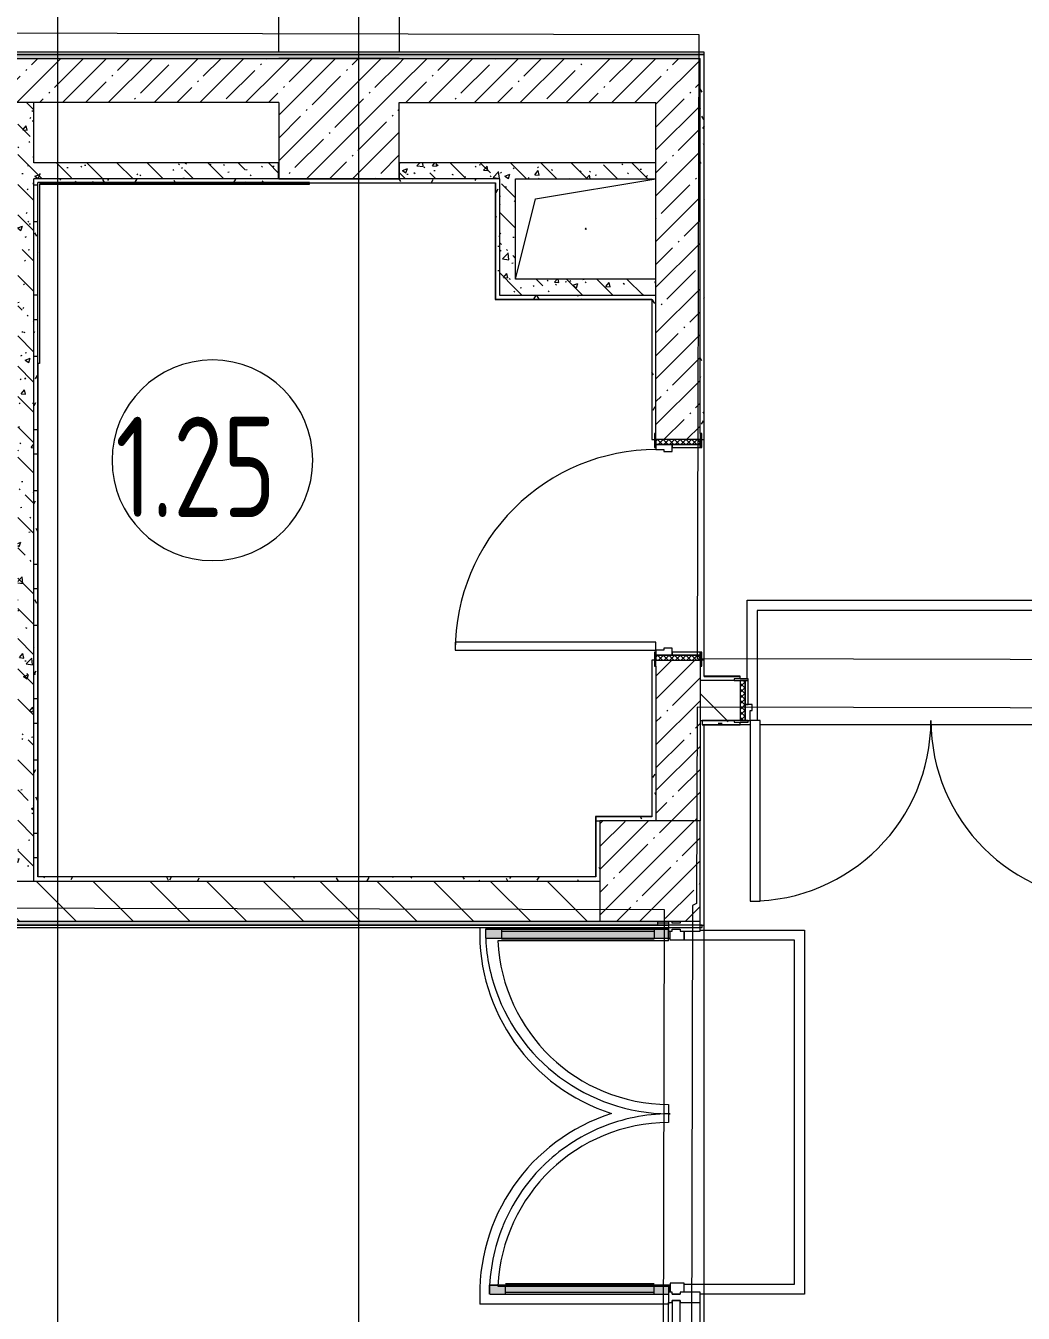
# Model space of a CAD drawing. Header units: millimetres. Extents: x -1113 to 415037, y -3642 to 354837.
# Drawn here: x 16915 to 21885, y 8810 to 15227 of the extents above; entities that cross this region are included whole.
import ezdxf

# ---------------------------------------------------------------- set-up
doc = ezdxf.new("R2010")
doc.units = ezdxf.units.MM
for name, color, linetype, lineweight in [('A-AREA-BNDY', 7, 'Continuous', 5), ('A-AREA-IDEN', 7, 'Continuous', 9), ('A-DETL-GENF', 7, 'Continuous', 9), ('A-DOOR-2', 7, 'Continuous', 5), ('A-DOOR-FRAM-2', 7, 'Continuous', 5), ('A-FLOR', 7, 'Continuous', 9), ('A-GENM', 7, 'Continuous', 9), ('A-GLAZ-CURT', 7, 'Continuous', 9), ('A-GLAZ-CURT-2', 7, 'Continuous', 20), ('A-GLAZ-CWMG', 7, 'Continuous', 9), ('A-GLAZ-CWMG-1', 7, 'Continuous', 20), ('A-WALL', 7, 'Continuous', 5), ('I-WALL', 7, 'Continuous', 5), ('S-COLS', 7, 'Continuous', 9), ('S-COLS-1', 7, 'Continuous', 5), ('Оси', 7, 'Continuous', 9)]:
    doc.layers.add(name, color=color, linetype=linetype, lineweight=lineweight)
for name, color, linetype, lineweight, true_color in [('A-DOOR-1', 7, 'Continuous', 5, 0xc0c0c0), ('A-DOOR-4', 7, 'Continuous', 5, 0xd7dbdf), ('A-DOOR-FRAM-1', 7, 'Continuous', 5, 0xc0c0c0), ('A-WALL-1', 9, 'Continuous', 5, 0x808080), ('A-WALL-FNSH-1', 9, 'Continuous', 5, 0x808080)]:
    doc.layers.add(name, color=color, linetype=linetype, lineweight=lineweight, true_color=true_color)
doc.layers.add('A-FLOR-PATT-1', color=7, linetype='Continuous', lineweight=9, true_color=0xeef6ff, transparency=0.5)
doc.styles.add('СПДС', font='ГОСТ тип А.ttf', dxfattribs={"width": 0.9})
pattern_1 = [(135, (64.7, -136.06), (-141.4214, -141.4214), [])]
pattern_2 = [(45, (64.7, -136.06), (-114.0493, 114.0493), []), (45, (178.75, -136.06), (-114.0493, 114.0493), [201.612, -40.322, 6.706, -33.617])]
pattern_3 = [(135, (64.7, -136.06), (-150.8683, -150.8683), [213.36, -35.56, 7.112, -35.56]), (135, (64.7, 14.71), (-150.8683, -150.8683), []), (50, (64.7, -136.06), (255.0577, -22.3145), [26.67, -293.37]), (355, (64.7, -136.06), (-49.3404, 267.4791), [21.336, -234.696]), (100.451, (85.96, -137.92), (205.7195, 245.1636), [22.666, -249.326]), (46.184, (64.7, -64.94), (379.511, -58.86), [40.005, -440.055]), (96.636, (96.33, -69.85), (332.3634, 346.399), [33.999, -373.989]), (351.184, (64.7, -64.94), (332.367, 346.395), [32.004, -352.044]), (21, (100.26, -82.72), (212.2602, -143.1711), [26.67, -293.37]), (326, (100.26, -82.72), (86.5224, 257.8632), [21.336, -234.696]), (71.451, (117.95, -94.65), (298.784, 114.69), [22.666, -249.326]), (37.5, (64.7, -136.06), (4.32385, 118.3775), [6.706, -225.146, 6.706, -231.546, -235.585]), (37.5, (64.7, -136.06), (4.32385, 118.3775), [-470.103, 6.706, -228.879]), (7.5, (64.7, -136.06), (93.5476, 140.2533), [6.706, -129.134, 6.706, -219.812, -89.789]), (7.5, (64.7, -136.06), (93.5476, 140.2533), [-362.356, 6.706, -83.083]), (327.5, (-14.6, -136.06), (189.82734, -8.0202), [6.706, -82.194, 6.706, -270.662, -368.046]), (327.5, (-14.6, -136.06), (189.82734, -8.0202), [-366.268, 6.706, -361.34]), (317.5, (-50.16, -136.06), (207.3811, 35.5976), [6.706, -108.864, 6.706, -177.495, -261.366]), (317.5, (-50.16, -136.06), (207.3811, 35.5976), [-299.771, 6.706, -254.66])]
pattern_4 = [(0, (64.7, -136.06), (243.84, 60.96), [20.117, -162.763, 20.117, -162.763, -975.36]), (0, (64.7, -136.06), (243.84, 60.96), [-365.76, 20.117, -345.643, 20.117, -162.763, -426.72]), (0, (64.7, -136.06), (243.84, 60.96), [-914.4, 20.117, -101.803, 20.117, -284.683]), (120, (156.14, -105.58), (-174.71291, 180.69163), [20.117, -162.763, 20.117, -162.763, -975.36]), (120, (156.14, -105.58), (-174.71291, 180.69163), [-365.76, 20.117, -345.643, 20.117, -162.763, -426.72]), (120, (156.14, -105.58), (-174.71291, 180.69163), [-914.4, 20.117, -101.803, 20.117, -284.683]), (240, (186.62, 16.34), (-69.12709, -241.65163), [20.117, -162.763, 20.117, -162.763, -975.36]), (240, (186.62, 16.34), (-69.12709, -241.65163), [-365.76, 20.117, -345.643, 20.117, -162.763, -426.72]), (240, (186.62, 16.34), (-69.12709, -241.65163), [-914.4, 20.117, -101.803, 20.117, -284.683])]

# ---------------------------------------------------------------- blocks, each defined once
blk = doc.blocks.new('Дверь_Витражная_остекление_ - ДВН_CОШ в витраже-31920700-Объем проектирования 1 этажа')
at = {"layer": 'A-DETL-GENF'}
for p, q in [((-900, 60), (-855.2, 60)), ((-855, 60), (-855, -10)), ((860, 60), (855, 60)), ((855, 60), (855, -10)), ((900, 60), (860, 60)), ((910, 0), (910, 40)), ((-910, -930), (-910, -17)), ((-910, -17), (-910, -930)), ((-865, -10), (-900, -10)), ((-865, -10), (-900, -10)), ((-855, -10), (-900, -10)), ((-865, -17), (-865, -10)), ((-865, -17), (-865, -10)), ((-865, -930), (-865, -17)), ((-865, -930), (-865, -17)), ((855, -10), (900, -10)), ((865, -10), (900, -10)), ((865, -867), (865, -10)), ((865, -10), (865, -867)), ((900, -10), (865, -10)), ((910, -908.5), (910, -17)), ((910, -908.5), (910, -17)), ((-910, -90), (-865, -90)), ((-900, -850), (-900, -90)), ((-856, -850), (-856, -90)), ((856, -830), (856, -90)), ((868.7, -90), (865, -90)), ((910, -90), (868.7, -90)), ((900, -830), (900, -90)), ((868.7, -830), (865, -830)), ((910, -830), (868.7, -830)), ((-910, -850), (-865, -850)), ((865, -910), (865, -867)), ((865, -867), (865, -910)), ((-910, -930), (-865, -930)), ((-910, -930), (-865, -930)), ((910, -910), (865, -910)), ((865, -910), (910, -910))]:
    blk.add_line(p, q, dxfattribs=at)
at = {"layer": 'A-DOOR-1'}
for centre, radius, start, end in [((-910, -10), 920, 359.49856, 0), ((910, -10), 900, 180, 180.51258)]:
    blk.add_arc(centre, radius, start, end, dxfattribs=at)
at = {"layer": 'A-DOOR-4'}
for p, q in [((-910, -930), (-910, -17)), ((910, -908.5), (910, -17))]:
    blk.add_line(p, q, dxfattribs=at)
for centre, radius, start, end in [((-910, -10), 920, 286.98474, 359.49856), ((910, -10), 900, 180.51258, 202.37579), ((910, -10), 900, 202.5, 225), ((910, -10), 900, 225.12507, 247.5), ((-910, -10), 920, 270, 286.967), ((910, -10), 900, 247.5845, 270)]:
    blk.add_arc(centre, radius, start, end, dxfattribs=at)
blk = doc.blocks.new('Прямоугольный импост - Импост структурный с накладкой - 160мм Темный-31915521-Объем проектирования 1 этажа')
at = {"layer": 'A-GLAZ-CWMG-1'}
for p, q in [((-25, 17), (25, 17)), ((-15, 0), (-25, 0)), ((-15, -40), (-15, 0)), ((25, 0), (15, 0)), ((15, 0), (15, -40)), ((25, 17), (25, 0)), ((-25, -40), (-15, -40)), ((15, -40), (25, -40)), ((25, -40), (25, -140)), ((25, -140), (-25, -140))]:
    blk.add_line(p, q, dxfattribs=at)
blk = doc.blocks.new('Системная панель - Стекло - 40мм-31920837-Объем проектирования 1 этажа')
at = {"layer": 'A-GLAZ-CURT-2'}
for p, q in [((535, 40), (-535, 40)), ((-535, 40), (-535, 0)), ((-535, 0), (535, 0)), ((535, 0), (535, 40))]:
    blk.add_line(p, q, dxfattribs=at)
blk = doc.blocks.new('Прямоугольный импост - Импост структурный с накладкой - 160мм Темный-31920697-Объем проектирования 1 этажа')
at = {"layer": 'A-GLAZ-CWMG'}
for p, q in [((20053.3, 7950), (20053.3, 9000)), ((20210.3, 7950), (20210.3, 9000))]:
    blk.add_line(p, q, dxfattribs=at)
blk = doc.blocks.new('Прямоугольный импост - Импост структурный с накладкой - 160мм Темный-30755591-Объем проектирования 1 этажа')
at = {"layer": 'A-GLAZ-CWMG-1'}
for p, q in [((-25, 0), (-25, 17)), ((-25, 17), (25, 17)), ((-15, 0), (-25, 0)), ((-15, -40), (-15, 0)), ((25, 0), (15, 0)), ((15, 0), (15, -40)), ((25, 17), (25, 0)), ((-25, -140), (-25, -40)), ((-25, -40), (-15, -40)), ((15, -40), (25, -40)), ((25, -40), (25, -140)), ((25, -140), (-25, -140))]:
    blk.add_line(p, q, dxfattribs=at)
blk = doc.blocks.new('110_Дверь_СКБ_1Ст_Внутренняя1 - Д-4к_п__1100x2100h_Артистические EI30-23985503-Объем проектирования 1 этажа')
at = {"layer": 'A-DOOR-2'}
h = blk.add_hatch(dxfattribs=at)
h.set_pattern_fill('FP_85', color=256, style=0, pattern_type=2)
h.set_pattern_definition([(135, (1751.41, 174.685), (-14.14214, -14.14214), []), (225, (1751.41, 174.685), (14.14214, -14.14214), [])])
h.paths.add_polyline_path([(537.5, -110), (562.5, -110), (562.5, 110), (537.5, 110), (537.5, 102.1)])
at = {"layer": 'A-DOOR-FRAM-2'}
h = blk.add_hatch(dxfattribs=at)
h.set_pattern_fill('FP_86', color=256, style=0, pattern_type=2)
h.set_pattern_definition([(45, (-371.384, 174.685), (-14.1421, 14.1421), []), (135, (-371.384, 174.685), (-14.1421, -14.1421), [])])
h.paths.add_polyline_path([(-537.5, -110), (-512.5, -110), (-512.5, 110), (-537.5, 110)])
at = {"layer": 'A-DOOR-1'}
for p, q in [((-487.5, 1110), (-487.5, 110)), ((-447.5, 1110), (-487.5, 1110)), ((-447.5, 110), (-447.5, 1110)), ((-487.5, 110), (-447.5, 110))]:
    blk.add_line(p, q, dxfattribs=at)
blk.add_arc((-487.5, 110), 1000, 360, 90, dxfattribs=at)
at = {"layer": 'A-DOOR-FRAM-1'}
for p, q in [((-497.5, 118), (-567.5, 118)), ((-567.5, 118), (-567.5, 110)), ((-567.5, 110), (-497.5, 110)), ((-512.5, 110), (-537.5, 110)), ((-537.5, 110), (-537.5, -110)), ((-487.5, 110), (-512.5, 110)), ((-512.5, 110), (-512.5, 30)), ((-512.5, -110), (-512.5, 110)), ((-497.5, 110), (-512.5, 110)), ((-512.5, 110), (-512.5, 109)), ((-512.5, 109), (-497.5, 109)), ((-497.5, 110), (-497.5, 118)), ((-497.5, 109), (-497.5, 110)), ((-487.5, 70), (-487.5, 110)), ((-477.5, 70), (-487.5, 70)), ((-477.5, 30), (-477.5, 70)), ((512.5, 70), (502.5, 70)), ((502.5, 70), (502.5, 30)), ((512.5, 110), (512.5, 70)), ((537.5, 110), (512.5, 110)), ((592.5, 118), (522.5, 118)), ((522.5, 118), (522.5, 110)), ((537.5, 110), (522.5, 110)), ((522.5, 110), (522.5, 109)), ((522.5, 110), (592.5, 110)), ((522.5, 109), (537.5, 109)), ((537.5, 30), (537.5, 110)), ((562.5, 110), (537.5, 110)), ((537.5, 110), (537.5, -110)), ((537.5, 109), (537.5, 110)), ((562.5, -110), (562.5, 110)), ((592.5, 110), (592.5, 118)), ((-512.5, 30), (-477.5, 30)), ((-497.5, 30), (-512.5, 30)), ((-512.5, 30), (-512.5, -110)), ((-497.5, -110), (-497.5, 30)), ((502.5, 30), (537.5, 30)), ((537.5, 30), (522.5, 30)), ((522.5, 30), (522.5, -110)), ((537.5, -110), (537.5, 30)), ((-497.5, -110), (-567.5, -110)), ((-567.5, -110), (-567.5, -118)), ((-567.5, -118), (-497.5, -118)), ((-537.5, -110), (-512.5, -110)), ((-512.5, -110), (-497.5, -110)), ((-497.5, -118), (-497.5, -110)), ((522.5, -110), (537.5, -110)), ((592.5, -110), (522.5, -110)), ((522.5, -110), (522.5, -118)), ((522.5, -118), (592.5, -118)), ((537.5, -110), (562.5, -110)), ((592.5, -118), (592.5, -110))]:
    blk.add_line(p, q, dxfattribs=at)
blk = doc.blocks.new('BSC_Колонна _Прямоугольная - 500х500-V86-Объем проектирования 1 этажа')
at = {"layer": 'S-COLS-1'}
h = blk.add_hatch(dxfattribs=at)
h.set_pattern_fill('FP_103', color=256, style=0, pattern_type=2)
h.set_pattern_definition([(45, (-19960, -11150), (-114.0493, 114.0493), []), (45, (-19845.95, -11150), (-114.0493, 114.0493), [201.613, -40.323, 6.706, -33.617])])
h.paths.add_polyline_path([(-250, -250), (250, -250), (250, 250), (-250, 250), (-250, -50)])
for p, q in [((250, 250), (-250, 250)), ((-250, 250), (-250, -250)), ((250, -250), (250, 250)), ((-250, -250), (250, -250))]:
    blk.add_line(p, q, dxfattribs=at)
blk = doc.blocks.new('110_Дверь_СКБ_2Ст - Д-10 1800x2100h_Актовый зал EI30-23435156-Объем проектирования 1 этажа')
at = {"layer": 'A-DOOR-2'}
h = blk.add_hatch(dxfattribs=at)
h.set_pattern_fill('FP_114', color=256, style=0, pattern_type=2)
h.set_pattern_definition([(135, (1351.41, 164.685), (-14.1421, -14.1421), []), (225, (1351.41, 164.685), (14.1421, -14.1421), [])])
h.paths.add_polyline_path([(937.5, 100), (937.5, -100), (962.5, -100), (962.5, 100)])
at = {"layer": 'A-DOOR-FRAM-2'}
h = blk.add_hatch(dxfattribs=at)
h.set_pattern_fill('FP_115', color=256, style=0, pattern_type=2)
h.set_pattern_definition([(45, (-771.384, 164.685), (-14.1421, 14.1421), []), (135, (-771.384, 164.685), (-14.1421, -14.1421), [])])
h.paths.add_polyline_path([(-937.5, 100), (-937.5, -100), (-912.5, -100), (-912.5, 100)])
at = {"layer": 'A-DOOR-1'}
for p, q in [((-887.5, 1000), (-887.5, 100)), ((-837.5, 1000), (-887.5, 1000)), ((-837.5, 100), (-837.5, 1000)), ((912.5, 1000), (862.5, 1000)), ((862.5, 1000), (862.5, 100)), ((912.5, 100), (912.5, 1000)), ((-887.5, 100), (-837.5, 100)), ((862.5, 100), (912.5, 100))]:
    blk.add_line(p, q, dxfattribs=at)
for centre, start, end in [((-887.5, 100), 0, 90), ((912.5, 100), 90, 180)]:
    blk.add_arc(centre, 900, start, end, dxfattribs=at)
at = {"layer": 'A-DOOR-FRAM-1'}
for p, q in [((-897.5, 108), (-967.5, 108)), ((-967.5, 108), (-967.5, 100)), ((-967.5, 100), (-897.5, 100)), ((-912.5, 100), (-937.5, 100)), ((-937.5, 100), (-937.5, -100)), ((-887.5, 100), (-912.5, 100)), ((-912.5, 100), (-912.5, 20)), ((-912.5, -100), (-912.5, 100)), ((-897.5, 100), (-897.5, 108)), ((-887.5, 50), (-887.5, 100)), ((912.5, 100), (912.5, 50)), ((937.5, 100), (912.5, 100)), ((992.5, 108), (922.5, 108)), ((922.5, 108), (922.5, 100)), ((922.5, 100), (992.5, 100)), ((937.5, 20), (937.5, 100)), ((962.5, 100), (937.5, 100)), ((937.5, 100), (937.5, -100)), ((962.5, -100), (962.5, 100)), ((992.5, 100), (992.5, 108)), ((-912.5, 20), (-877.5, 20)), ((-897.5, 20), (-912.5, 20)), ((-912.5, 20), (-912.5, -100)), ((-897.5, -100), (-897.5, 20)), ((-877.5, 50), (-887.5, 50)), ((-877.5, 20), (-877.5, 50)), ((912.5, 50), (902.5, 50)), ((902.5, 50), (902.5, 20)), ((902.5, 20), (937.5, 20)), ((937.5, 20), (922.5, 20)), ((922.5, 20), (922.5, -100)), ((937.5, -100), (937.5, 20)), ((-897.5, -100), (-967.5, -100)), ((-967.5, -100), (-967.5, -108)), ((-967.5, -108), (-897.5, -108)), ((-937.5, -100), (-912.5, -100)), ((-912.5, -100), (-897.5, -100)), ((-897.5, -108), (-897.5, -100)), ((922.5, -100), (937.5, -100)), ((992.5, -100), (922.5, -100)), ((922.5, -100), (922.5, -108)), ((922.5, -108), (992.5, -108)), ((937.5, -100), (962.5, -100)), ((992.5, -108), (992.5, -100))]:
    blk.add_line(p, q, dxfattribs=at)
blk = doc.blocks.new('GM_Отверстие прямоугольное _в плите_ - Отверстие-21955854-Объем проектирования 1 этажа')
at = {"layer": 'A-GENM'}
for p, q in [((-250, 150), (350, 250)), ((-350, -250), (-250, 150))]:
    blk.add_line(p, q, dxfattribs=at)
for start, end in [(360, 180), (180, 360)]:
    blk.add_arc((0, 0), 2.5, start, end, dxfattribs=at)
blk = doc.blocks.new('BSC_Колонна _Прямоугольная - 500х500-V167-Объем проектирования 1 этажа')
at = {"layer": 'S-COLS-1'}
for p, q in [((250, 250), (-250, 250)), ((-250, 250), (-250, -250)), ((250, -250), (250, 250)), ((-250, -250), (250, -250))]:
    blk.add_line(p, q, dxfattribs=at)
blk = doc.blocks.new('Прямоугольный импост - Импост структурный с накладкой - 160мм-31915517-Объем проектирования 1 этажа')
at = {"layer": 'A-GLAZ-CWMG-1'}
for p, q in [((0, 17), (-50, 17)), ((-50, 17), (-50, 0)), ((-50, 0), (-40, 0)), ((-40, 0), (-40, -40)), ((-10, -40), (-10, 0)), ((-10, 0), (0, 0)), ((-40, -40), (-50, -40)), ((-50, -40), (-50, -140)), ((0, -40), (-10, -40)), ((-50, -140), (0, -140))]:
    blk.add_line(p, q, dxfattribs=at)
blk = doc.blocks.new('Марка_Помещения - Номер-25198446-Объем проектирования 1 этажа')
at = {"layer": 'A-AREA-IDEN'}
for start, end in [(360, 180), (180, 360)]:
    blk.add_arc((0, 0), 2.5, start, end, dxfattribs=at)

msp = doc.modelspace()

# ---------------------------------------------------------------- hatches: boundary and pattern name
at = {"layer": 'A-FLOR-PATT-1'}
h = msp.add_hatch(color=256, dxfattribs=at)
h.paths.add_polyline_path([(19278, 8903.9), (20118, 8903.9), (20118, 8945.2), (19267.6, 8945.2), (19267.6, 8948.9), (19225, 8948.9), (19226.4, 8903.9), (19267.6, 8903.9)])
h.paths.add_polyline_path([(19397.1, 10678.9), (20118, 10678.9), (20118, 10723.9), (19205, 10723.9), (19205, 10678.9), (19341, 10678.9)])
h = msp.add_hatch(color=256, dxfattribs=at)
h.paths.add_polyline_path([(12979.7, 7783.9), (13024.7, 7783.9), (13024.7, 8626.9), (12979.7, 8626.9), (12979.7, 8277.3)])
h.paths.add_polyline_path([(14244.7, 7783.9), (14289.7, 7783.9), (14289.7, 8166.9), (14244.7, 8166.9), (14244.7, 7806.5)])
h.paths.add_polyline_path([(6429.7, 7783.9), (6429.7, 8676.9), (6384.7, 8676.9), (6384.7, 7783.9)])
h.paths.add_polyline_path([(4609.7, 7783.9), (4654.7, 7783.9), (4654.7, 8656.9), (4609.7, 8656.9), (4609.7, 7836)])
h.paths.add_polyline_path([(20125, 8913.9), (20125, 8948.9), (19267.9, 8948.9), (19267.6, 8945.2), (20118, 8945.2), (20118, 8913.9)])
h.paths.add_polyline_path([(20118, 10678.9), (20125, 10678.9), (20125, 10713.9), (20118, 10713.9)])
at = {"layer": 'I-WALL'}
h = msp.add_hatch(dxfattribs=at)
h.set_pattern_fill('FP_191', color=256, style=0, pattern_type=2)
h.set_pattern_definition(pattern_4)
h.paths.add_polyline_path([(18309.5, 15063.9), (20274.7, 15063.9), (20274.7, 15083.9), (16244.7, 15083.9), (16246.4, 15071.9), (16274.7, 15071.9), (16274.7, 15063.9), (18175, 15063.9)])
h.paths.add_polyline_path([(15114.7, 15063.9), (15114.7, 15071.9), (15144.7, 15071.9), (15144.7, 15083.9), (13754.7, 15083.9), (13754.7, 15063.9), (14954.7, 15063.9)])
h = msp.add_hatch(dxfattribs=at)
h.set_pattern_fill('FP_191', color=256, style=0, pattern_type=2)
h.set_pattern_definition(pattern_4)
h.paths.add_polyline_path([(20274.7, 11983.9), (20294.7, 11983.9), (20294.7, 12063.9), (20282.7, 12063.9), (20282.7, 12033.9), (20274.7, 12033.9)])
h.paths.add_polyline_path([(20294.7, 13163.9), (20294.7, 15083.9), (20274.7, 15083.9), (20274.7, 13193.9), (20282.7, 13193.9), (20282.7, 13163.9)])
h = msp.add_hatch(dxfattribs=at)
h.set_pattern_fill('FP_1', color=256, style=0, pattern_type=2)
h.set_pattern_definition(pattern_2)
h.paths.add_polyline_path([(20274.7, 14843.9), (20274.7, 15063.9), (18775, 15063.9), (18775, 14843.9), (20261.7, 14843.9)])
h.paths.add_polyline_path([(16374.7, 14843.9), (18175, 14843.9), (18175, 15063.9), (16244.7, 15063.9), (16246.4, 14843.9), (16274.7, 14843.9)])
h.paths.add_polyline_path([(14974.7, 14843.9), (15144.7, 14843.9), (15144.7, 15063.9), (14374.7, 15063.9), (14374.7, 14843.9), (14954.7, 14843.9)])
h = msp.add_hatch(dxfattribs=at)
h.set_pattern_fill('FP_41', color=256, style=0, pattern_type=2)
h.set_pattern_definition(pattern_3)
h.paths.add_polyline_path([(16954.7, 10963.9), (16954.7, 14843.9), (16874.7, 14843.9), (16874.7, 10963.9)])
h = msp.add_hatch(dxfattribs=at)
h.set_pattern_fill('FP_1', color=256, style=0, pattern_type=2)
h.set_pattern_definition(pattern_2)
h.paths.add_polyline_path([(20274.7, 11263.9), (20274.7, 12063.9), (20054.7, 12063.9), (20054.7, 11263.9)])
h.paths.add_polyline_path([(20274.7, 13163.9), (20274.7, 14843.9), (20054.7, 14843.9), (20054.7, 13163.9)])
h = msp.add_hatch(dxfattribs=at)
h.set_pattern_fill('FP_41', color=256, style=0, pattern_type=2)
h.set_pattern_definition(pattern_3)
h.paths.add_polyline_path([(16974.7, 14463.9), (18174.7, 14463.9), (18174.7, 14543.9), (16954.7, 14543.9), (16954.7, 14463.9)])
h = msp.add_hatch(dxfattribs=at)
h.set_pattern_fill('FP_41', color=256, style=0, pattern_type=2)
h.set_pattern_definition(pattern_3)
h.paths.add_polyline_path([(20054.7, 14463.9), (20054.7, 14543.9), (18775, 14543.9), (18775, 14463.9), (20034.7, 14463.9)])
h = msp.add_hatch(dxfattribs=at)
h.set_pattern_fill('FP_191', color=256, style=0, pattern_type=2)
h.set_pattern_definition(pattern_4)
h.paths.add_polyline_path([(18175, 14443.9), (19274.7, 14443.9), (19274.7, 14463.9), (16954.7, 14463.9), (16954.7, 14443.9), (18174.7, 14443.9)])
h = msp.add_hatch(dxfattribs=at)
h.set_pattern_fill('FP_191', color=256, style=0, pattern_type=2)
h.set_pattern_definition(pattern_4)
h.paths.add_polyline_path([(16954.7, 10983.9), (16974.7, 10984.9), (16974.7, 14443.9), (16954.7, 14443.9), (16954.7, 11283.9)])
h = msp.add_hatch(dxfattribs=at)
h.set_pattern_fill('FP_191', color=256, style=0, pattern_type=2)
h.set_pattern_definition(pattern_4)
h.paths.add_polyline_path([(19254.7, 13863.9), (19274.7, 13863.9), (19274.7, 14443.9), (19254.7, 14442.9), (19254.7, 13883.9)])
h = msp.add_hatch(dxfattribs=at)
h.set_pattern_fill('FP_41', color=256, style=0, pattern_type=2)
h.set_pattern_definition(pattern_3)
h.paths.add_polyline_path([(19354.7, 13883.9), (19354.7, 14463.9), (19274.7, 14463.9), (19274.7, 13883.9), (19341, 13883.9)])
h = msp.add_hatch(dxfattribs=at)
h.set_pattern_fill('FP_41', color=256, style=0, pattern_type=2)
h.set_pattern_definition(pattern_3)
h.paths.add_polyline_path([(20034.7, 13883.9), (20054.7, 13883.9), (20054.7, 13963.9), (19354.7, 13963.9), (19354.7, 13883.9)])
h = msp.add_hatch(dxfattribs=at)
h.set_pattern_fill('FP_191', color=256, style=0, pattern_type=2)
h.set_pattern_definition(pattern_4)
h.paths.add_polyline_path([(19341, 13863.9), (20054.7, 13863.9), (20054.7, 13883.9), (19274.7, 13883.9), (19274.7, 13863.9)])
h = msp.add_hatch(dxfattribs=at)
h.set_pattern_fill('FP_191', color=256, style=0, pattern_type=2)
h.set_pattern_definition(pattern_4)
h.paths.add_polyline_path([(20054.7, 11263.9), (20053.9, 12033.9), (20046.7, 12036.2), (20046.7, 12063.9), (20034.7, 12063.9), (20034.7, 11263.9)])
h.paths.add_polyline_path([(20046.7, 13163.9), (20046.7, 13193.9), (20054.7, 13193.9), (20054.7, 13863.9), (20034.7, 13862.9), (20034.7, 13163.9)])
h = msp.add_hatch(dxfattribs=at)
h.set_pattern_fill('FP_191', color=256, style=0, pattern_type=2)
h.set_pattern_definition(pattern_4)
h.paths.add_polyline_path([(22435.6, 11963.9), (22634.7, 11963.9), (22634.4, 11983.9), (22374.7, 11983.9), (22374.7, 11971.9), (22404.7, 11971.9), (22404.7, 11963.9)])
h.paths.add_polyline_path([(20372.5, 11963.9), (20444.7, 11963.9), (20444.7, 11971.9), (20474.7, 11971.9), (20474.7, 11983.9), (20294.7, 11983), (20274.7, 11963.9), (20294.7, 11963.9)])
h.paths.add_polyline_path([(20274.7, 11963.9), (20294.7, 11983.9), (20274.7, 11983.9)])
h = msp.add_hatch(dxfattribs=at)
h.set_pattern_fill('FP_23', color=256, style=0, pattern_type=2)
h.set_pattern_definition(pattern_1)
h.paths.add_polyline_path([(22435.6, 11763.9), (22654.7, 11763.9), (22654.7, 11963.9), (22374.7, 11963.9), (22374.7, 11763.9), (22404.7, 11763.9)])
h.paths.add_polyline_path([(20307, 11763.9), (20474.7, 11763.9), (20474.7, 11963.9), (20274.7, 11963.9), (20274.7, 11763.9), (20294.7, 11763.9)])
h = msp.add_hatch(dxfattribs=at)
h.set_pattern_fill('FP_191', color=256, style=0, pattern_type=2)
h.set_pattern_definition(pattern_4)
h.paths.add_polyline_path([(22435.6, 11743.9), (22633.7, 11743.9), (22634.3, 11763.9), (22404.7, 11761.6), (22404.7, 11755.9), (22374.7, 11755.9), (22374.7, 11743.9), (22404.7, 11743.9)])
h.paths.add_polyline_path([(20294.7, 11743.9), (20474.7, 11743.9), (20474.7, 11755.9), (20444.7, 11755.9), (20444.7, 11763.9), (20284.7, 11763.9), (20284.7, 11743.9)])
h = msp.add_hatch(dxfattribs=at)
h.set_pattern_fill('FP_191', color=256, style=0, pattern_type=2)
h.set_pattern_definition(pattern_4)
h.paths.add_polyline_path([(20034.7, 11263.9), (20033.7, 11283.9), (19754.7, 11283.9), (19754.7, 11263.9), (20034.2, 11263.9)])
h = msp.add_hatch(dxfattribs=at)
h.set_pattern_fill('FP_191', color=256, style=0, pattern_type=2)
h.set_pattern_definition(pattern_4)
h.paths.add_polyline_path([(19774.7, 10963.9), (19774.7, 11263.9), (19754.7, 11263.9), (19754.7, 10963.9)])
h = msp.add_hatch(dxfattribs=at)
h.set_pattern_fill('FP_191', color=256, style=0, pattern_type=2)
h.set_pattern_definition(pattern_4)
h.paths.add_polyline_path([(19754.7, 10963.9), (19753.7, 10983.9), (16954.7, 10981.8), (16954.7, 10963.9), (19341, 10963.9)])
h = msp.add_hatch(dxfattribs=at)
h.set_pattern_fill('FP_23', color=256, style=0, pattern_type=2)
h.set_pattern_definition(pattern_1)
h.paths.add_polyline_path([(19774.7, 10763.9), (19774.7, 10963.9), (14274.7, 10963.9), (14274.7, 10763.9), (19341, 10763.9)])
h = msp.add_hatch(dxfattribs=at)
h.set_pattern_fill('FP_191', color=256, style=0, pattern_type=2)
h.set_pattern_definition(pattern_4)
h.paths.add_polyline_path([(16974.7, 10743.9), (20064.7, 10743.9), (20064.7, 10763.9), (13774.7, 10763.9), (13774.7, 10743.9), (16954.7, 10743.9)])
at = {"layer": 'S-COLS-1'}
h = msp.add_hatch(dxfattribs=at)
h.set_pattern_fill('FP_1', color=256, style=0, pattern_type=2)
h.set_pattern_definition(pattern_2)
h.paths.add_polyline_path([(18175, 14463.9), (18775, 14463.9), (18775, 15063.9), (18175, 15063.9), (18175, 14696.4)])

# ---------------------------------------------------------------- linework, layer by layer
at = {"layer": 'A-AREA-BNDY', "flags": 128}
for points in [[(21942.9, 26797), (20284.9, 26800.9), (20284.1, 26428.1), (18804.3, 26431.6), (18803.8, 26224.4), (18141.8, 26226), (18142.3, 26431), (14844.1, 26438.7), (14839.8, 24623.7), (13768.8, 24626.2), (13763.1, 22199.2), (14394.1, 22197.7), (14392.6, 21534.7), (13761.6, 21536.2), (13754.3, 18457.2), (14385.3, 18455.8), (14383.8, 17786.8), (13752.8, 17788.2), (13746.7, 15198.2), (20267.7, 15182.9), (20260.4, 12072.9), (22598.4, 12067.5)], [(20089.8, 7873.3), (20096.7, 10820.8), (13705.5, 10835.8)]]:
    msp.add_lwpolyline(points, dxfattribs=at)
msp.add_lwpolyline([(28059.5, 7854.6), (28066.4, 10812.6), (22595.5, 10825.5), (22597.8, 11825.5), (20259.8, 11830.9), (20257.5, 10851.9), (20236.5, 10842), (20229.5, 7873)], close=True, dxfattribs=at)
at = {"layer": 'A-FLOR'}
for p, q in [((18175, 15094.9), (18175, 17713.9)), ((18775, 17713.9), (18775, 15094.9)), ((20294.7, 11983.9), (20294.7, 15083.9)), ((18329.2, 14443.9), (19254.7, 14443.9)), ((19254.7, 14442.9), (19254.7, 13863.9)), ((19254.7, 13863.9), (20034.7, 13863.9)), ((20034.7, 13862.9), (20034.7, 13163.9)), ((16974.7, 10984.9), (16974.7, 13542.9)), ((20034.7, 13163.9), (20046.7, 13163.9)), ((20282.7, 13163.9), (20294.7, 13163.9)), ((20509.3, 12362.8), (22324.5, 12362.8)), ((20509.3, 11971.9), (20509.3, 12362.8)), ((22274.5, 12312.8), (20559.3, 12312.8)), ((20559.3, 12312.8), (20559.3, 11763.9)), ((20046.7, 12063.9), (20034.7, 12063.9)), ((20034.7, 12063.9), (20034.7, 11283.9)), ((20294.7, 7783.9), (20294.7, 11743.9)), ((20294.7, 11743.9), (20524.7, 11743.9)), ((20524.7, 11762.8), (20514.7, 11762.8)), ((20574.7, 11743.9), (22274.7, 11743.9)), ((20033.7, 11283.9), (19754.7, 11283.9)), ((19754.7, 11283.9), (19754.7, 10983.9)), ((19753.7, 10983.9), (16974.7, 10983.9)), ((13754.7, 10743.9), (20118, 10743.9)), ((20064.7, 10755.2), (20118, 10755.2)), ((20118, 10755.2), (20118, 10743.4)), ((20118, 10665.2), (20118, 10732.4)), ((20275, 10743.9), (20294.7, 10743.9)), ((20275, 10719.1), (20795, 10719.1)), ((20795, 10719.1), (20795, 8903.9)), ((20118, 10665.2), (19267.6, 10665.2)), ((20195, 10669.1), (20195, 10713.9)), ((20745, 10669.1), (20195, 10669.1)), ((20745, 8953.9), (20745, 10669.1)), ((20117, 9850.2), (20117, 9760.2)), ((19267.6, 8945.2), (20118, 8945.2)), ((20118, 8945.2), (20118, 8855.2)), ((20195, 8913.9), (20195, 8953.9)), ((20195, 8953.9), (20745, 8953.9)), ((20795, 8903.9), (20275, 8903.9)), ((20118, 8855.2), (19177.9, 8855.2))]:
    msp.add_line(p, q, dxfattribs=at)
for centre, radius, start, end in [((20121.6, 10705.2), 945, 178.34937, 252.24721), ((20121.6, 10705.2), 945, 178.34937, 252.24721), ((20121.6, 10705.2), 855, 182.68148, 269.68791), ((20121.6, 10705.2), 855, 182.68148, 269.68791), ((20121.6, 8905.2), 945, 107.75279, 183.03294), ((20121.6, 8905.2), 945, 107.75279, 183.03294), ((20121.6, 8905.2), 855, 90.31209, 177.31852), ((20121.6, 8905.2), 855, 90.31209, 177.31852)]:
    msp.add_arc(centre, radius, start, end, dxfattribs=at)
at = {"layer": 'A-WALL'}
for p, q in [((20295.7, 15083.9), (20294.7, 15083.9)), ((18329.2, 14443.9), (18329.2, 14442.9)), ((20034.7, 13863.9), (20034.7, 13862.9)), ((20034.7, 11283.9), (20033.7, 11283.9)), ((16974.7, 10983.9), (16974.7, 10984.9)), ((19754.7, 10983.9), (19753.7, 10983.9))]:
    msp.add_line(p, q, dxfattribs=at)
at = {"layer": 'A-WALL-1'}
for p, q in [((20294.7, 15083.9), (16244.7, 15083.9)), ((16274.7, 15063.9), (20274.7, 15063.9)), ((20274.7, 13193.9), (20274.7, 15063.9)), ((18175, 14843.9), (16274.7, 14843.9)), ((16954.7, 14543.9), (16954.7, 14843.9)), ((18775, 14843.9), (20054.7, 14843.9)), ((20054.7, 13193.9), (20054.7, 14843.9)), ((18174.7, 14543.9), (16954.7, 14543.9)), ((18174.7, 14463.9), (18174.7, 14543.9)), ((20054.7, 14543.9), (18775, 14543.9)), ((18775, 14543.9), (18775, 14463.9)), ((16954.7, 10963.9), (16954.7, 14463.9)), ((19274.7, 14463.9), (16954.7, 14463.9)), ((16982.7, 14443.9), (18329.2, 14443.9)), ((19254.7, 14443.9), (19254.7, 14442.9)), ((19274.7, 14463.9), (19274.7, 13883.9)), ((19354.7, 14463.9), (20054.7, 14463.9)), ((19354.7, 13963.9), (19354.7, 14463.9)), ((20054.7, 13963.9), (19354.7, 13963.9)), ((19274.7, 13883.9), (20054.7, 13883.9)), ((20294.7, 12063.9), (20282.7, 12063.9)), ((20054.7, 12033.9), (20054.7, 11263.9)), ((20274.7, 12033.9), (20274.7, 11263.9)), ((20444.7, 11963.9), (20274.7, 11963.9)), ((20295.7, 11983.9), (20294.7, 11983.9)), ((20474.7, 11971.9), (20474.7, 11983.9)), ((20274.7, 11763.9), (20444.7, 11763.9)), ((20444.7, 11763.9), (20284.7, 11763.9)), ((20284.7, 11763.9), (20284.7, 11743.9)), ((20284.7, 11743.9), (20294.7, 11743.9)), ((20474.7, 11743.9), (20474.7, 11755.9)), ((14274.7, 10963.9), (19774.7, 10963.9)), ((14274.7, 10763.9), (19774.7, 10763.9)), ((20064.7, 10743.9), (20064.7, 10763.9))]:
    msp.add_line(p, q, dxfattribs=at)
at = {"layer": 'A-WALL-FNSH-1'}
for p, q in [((20295.7, 15094.9), (16244.7, 15094.9)), ((16244.7, 15083.9), (20294.7, 15083.9)), ((20294.7, 15083.9), (20294.7, 15083.9)), ((20295.7, 13163.9), (20295.7, 15094.9)), ((18329.2, 14444.9), (16982.7, 14444.9)), ((18329.2, 14443.9), (18329.2, 14444.9)), ((18329.2, 14442.9), (19253.7, 14442.9)), ((18329.2, 14436.9), (18329.2, 14442.9)), ((19253.7, 14442.9), (19253.7, 13862.9)), ((16982.7, 14436.9), (18329.2, 14436.9)), ((19253.7, 13862.9), (20033.7, 13862.9)), ((20033.7, 13862.9), (20033.7, 13163.9)), ((16975.7, 10984.9), (16975.7, 13542.9)), ((20033.7, 13163.9), (20034.7, 13163.9)), ((20294.7, 13163.9), (20295.7, 13163.9)), ((20033.7, 12063.9), (20033.7, 11284.9)), ((20034.7, 12063.9), (20033.7, 12063.9)), ((20295.7, 12063.9), (20294.7, 12063.9)), ((20295.7, 11984.9), (20295.7, 12063.9)), ((20474.7, 11984.9), (20295.7, 11984.9)), ((20295.7, 11983.9), (20474.7, 11983.9)), ((20474.7, 11983.9), (20474.7, 11984.9)), ((20284.7, 11743.9), (20284.7, 11742.9)), ((20474.7, 11742.9), (20474.7, 11743.9)), ((20284.7, 11742.9), (20294.7, 11742.9)), ((20295.7, 11742.9), (20474.7, 11742.9)), ((20295.7, 10763.9), (20295.7, 11742.9)), ((20033.7, 11284.9), (19753.7, 11284.9)), ((19753.7, 11284.9), (19753.7, 10984.9)), ((19753.7, 10984.9), (16975.7, 10984.9)), ((13743.7, 10732.4), (20284.7, 10732.4)), ((20284.7, 10743.4), (13754.7, 10743.4)), ((20284.7, 10732.4), (20284.7, 10743.4)), ((20294.7, 10763.9), (20295.7, 10763.9))]:
    msp.add_line(p, q, dxfattribs=at)
at = {"layer": 'I-WALL'}
for p, q in [((16974.7, 13542.9), (16974.7, 14444.9)), ((16982.7, 14444.9), (16974.7, 14444.9)), ((16982.7, 14436.9), (16982.7, 13542.9)), ((16982.7, 13542.9), (16975.7, 13542.9))]:
    msp.add_line(p, q, dxfattribs=at)
at = {"layer": 'S-COLS-1'}
for p, q in [((18775, 15063.9), (18175, 15063.9)), ((18175, 14843.9), (18175, 14463.9)), ((18775, 14463.9), (18775, 14843.9)), ((18175, 14463.9), (18775, 14463.9))]:
    msp.add_line(p, q, dxfattribs=at)
at = {"layer": 'Оси'}
for points in [[(17074.7, -2042.3), (17074.7, 2957.7), (17074.7, 22262), (17074.7, 27262)], [(18574.7, -2042.3), (18574.7, 2957.7), (18574.7, 22262), (18574.7, 27262)]]:
    msp.add_lwpolyline(points, dxfattribs=at)

# ---------------------------------------------------------------- block references
at = {"layer": 'A-AREA-IDEN', "xscale": 199.9999999999999, "yscale": 199.9999999999999, "zscale": 199.9999999999999}
msp.add_blockref('Марка_Помещения - Номер-25198446-Объем проектирования 1 этажа', (17844.9, 13060.7), dxfattribs=at)
at = {"layer": 'A-DOOR-1'}
for name, p, rotation in [('110_Дверь_СКБ_1Ст_Внутренняя1 - Д-4к_п__1100x2100h_Артистические EI30-23985503-Объем проектирования 1 этажа', (20164.7, 12601.4), 90), ('110_Дверь_СКБ_2Ст - Д-10 1800x2100h_Актовый зал EI30-23435156-Объем проектирования 1 этажа', (21437.2, 11863.9), 180)]:
    msp.add_blockref(name, p, dxfattribs=dict(at, rotation=rotation))
at = {"layer": 'A-DOOR-4', "rotation": 269.9999999999999}
msp.add_blockref('Дверь_Витражная_остекление_ - ДВН_CОШ в витраже-31920700-Объем проектирования 1 этажа', (20135, 9813.9), dxfattribs=at)
at = {"layer": 'A-GENM'}
msp.add_blockref('GM_Отверстие прямоугольное _в плите_ - Отверстие-21955854-Объем проектирования 1 этажа', (19704.7, 14213.9), dxfattribs=at)
at = {"layer": 'A-GLAZ-CURT', "rotation": 269.9999999999999}
msp.add_blockref('Системная панель - Стекло - 40мм-31920837-Объем проектирования 1 этажа', (20135, 8338.9), dxfattribs=at)
at = {"layer": 'A-GLAZ-CWMG', "extrusion": (0, 0, -1), "rotation": 270.0000000000001}
for name, p in [('Прямоугольный импост - Импост структурный с накладкой - 160мм Темный-31915521-Объем проектирования 1 этажа', (-20135, 10738.9)), ('Прямоугольный импост - Импост структурный с накладкой - 160мм Темный-30755591-Объем проектирования 1 этажа', (-20135, 8888.9))]:
    msp.add_blockref(name, p, dxfattribs=at)
at = {"layer": 'A-GLAZ-CWMG', "rotation": 89.99999999999993}
msp.add_blockref('Прямоугольный импост - Импост структурный с накладкой - 160мм-31915517-Объем проектирования 1 этажа', (20135, 10763.9), dxfattribs=at)
at = {"layer": 'A-GLAZ-CWMG'}
msp.add_blockref('Прямоугольный импост - Импост структурный с накладкой - 160мм Темный-31920697-Объем проектирования 1 этажа', (64.7, -136.1), dxfattribs=at)
at = {"layer": 'S-COLS'}
for name in ['BSC_Колонна _Прямоугольная - 500х500-V86-Объем проектирования 1 этажа', 'BSC_Колонна _Прямоугольная - 500х500-V167-Объем проектирования 1 этажа']:
    msp.add_blockref(name, (20024.7, 11013.9), dxfattribs=at)

# ---------------------------------------------------------------- texts
at = {"layer": 'A-AREA-IDEN', "insert": (17361.1, 13277.8), "char_height": 500, "width": 1212.151, "attachment_point": 1, "style": 'СПДС'}
msp.add_mtext('1.25', dxfattribs=at)

doc.saveas('drawing.dxf')
